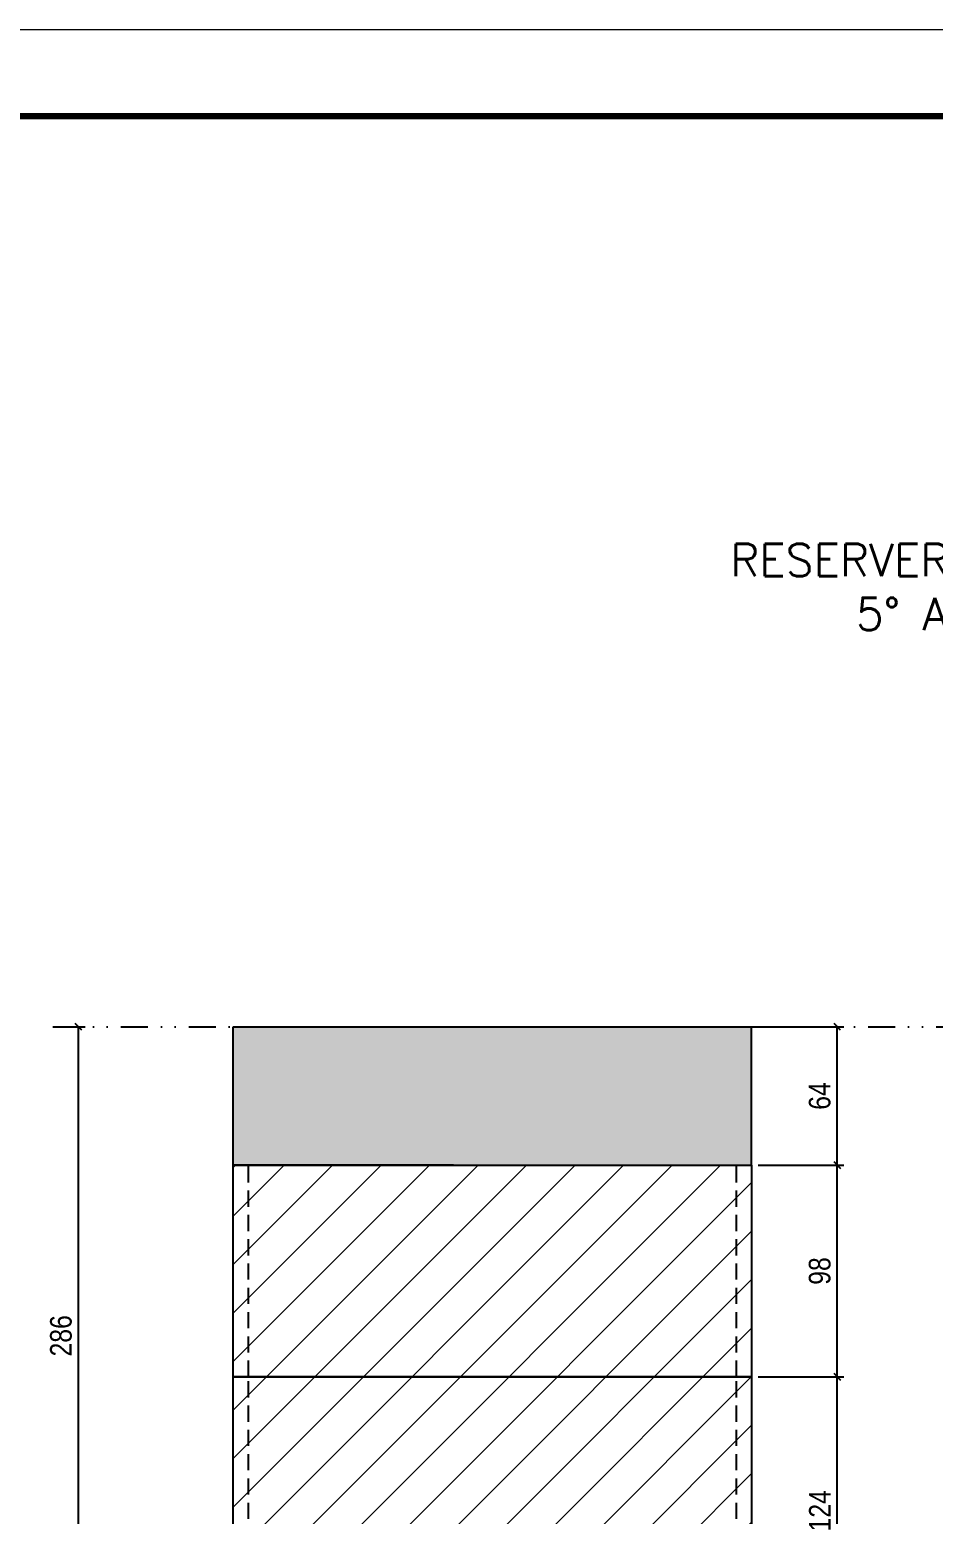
# Model space of a CAD drawing. Extents: x 808 to 7089, y -98 to 17032.
# Drawn here: x 5952 to 6371, y 12900 to 13587 of the extents above; entities that cross this region are included whole.
import ezdxf

# ---------------------------------------------------------------- set-up
doc = ezdxf.new("R2010")
doc.units = 0
for name, pattern in [('DASHED', [0.75, 0.5, -0.25]), ('DIVIDE2', [0.625, 0.25, -0.125, 0, -0.125, 0, -0.125]), ('HIDDEN', [0.375, 0.25, -0.125])]:
    doc.linetypes.add(name, pattern=pattern)
for name, color, linetype in [('COTA', 241, 'Continuous'), ('Nível', 160, 'Continuous'), ('Painéis', 200, 'Continuous'), ('Sarrafo de Pressão', 42, 'HIDDEN')]:
    doc.layers.add(name, color=color, linetype=linetype)
for name, color, linetype, lineweight in [('Folhas', 255, 'Continuous', 9), ('REAPROVEITAMENTO', 251, 'Continuous', 9), ('SARRAFO DE PRESSAO', 251, 'DASHED', 9), ('Texto Seção', 7, 'Continuous', 15)]:
    doc.layers.add(name, color=color, linetype=linetype, lineweight=lineweight)
doc.styles.add('COTA TECNICA', font='techl___.ttf', dxfattribs={"height": 10})
doc.styles.add('COTA TECNICA-50', font='techl___.ttf', dxfattribs={"height": 10})
doc.styles.add('REGUA-120', font='ROMANS.shx', dxfattribs={"height": 15})
doc.dimstyles.new('COTA PAINEL-50', dxfattribs={"dimtxt": 10, "dimasz": 3, "dimexe": 3, "dimexo": 3, "dimgap": 3, "dimtad": 1, "dimdec": 1, "dimzin": 12, "dimdsep": 46, "dimtxsty": 'COTA TECNICA-50', "dimblk1": 'OBLIQUE', "dimblk2": 'OBLIQUE', "dimsah": 1, "dimcen": 0.9, "dimclrd": 4, "dimclre": 4, "dimclrt": 240, "dimadec": 1, "dimazin": 3, "dimtfac": 1, "dimtdec": 1, "dimtmove": 0, "dimatfit": 3, "dimfxl": 1, "dimtolj": 1, "dimtzin": 12, "dimarcsym": 0})
doc.dimstyles.new('PAINEL', dxfattribs={"dimtxt": 10, "dimasz": 3, "dimexe": 3, "dimexo": 3, "dimgap": 3, "dimtad": 1, "dimdec": 1, "dimzin": 12, "dimdsep": 46, "dimtxsty": 'COTA TECNICA', "dimblk1": 'OBLIQUE', "dimblk2": 'OBLIQUE', "dimsah": 1, "dimcen": 0.9, "dimclrd": 4, "dimclre": 4, "dimclrt": 240, "dimadec": 1, "dimazin": 3, "dimtfac": 1, "dimtdec": 1, "dimtmove": 0, "dimatfit": 3, "dimfxl": 1, "dimtolj": 1, "dimtzin": 12, "dimarcsym": 0})

# ---------------------------------------------------------------- blocks, each defined once
blk = doc.blocks.new('9999999999')
at = {"layer": 'Folhas'}
blk.add_lwpolyline([(98138.98, 34190.21), (99623.98, 34190.21), (99623.98, 35240.21), (98138.98, 35240.21)], close=True, dxfattribs=at)
at = {"layer": 'Folhas', "color": 30, "const_width": 3}
blk.add_lwpolyline([(98213.98, 34230.21), (99583.98, 34230.21), (99583.98, 35200.21), (98213.98, 35200.21)], close=True, dxfattribs=at)
blk = doc.blocks.new('_Oblique')
at = {"color": 0, "linetype": 'ByBlock', "lineweight": -2}
blk.add_line((-0.5, -0.5), (0.5, 0.5), dxfattribs=at)
blk = doc.blocks.new('*D1969')
at = {"layer": 'COTA', "color": 4, "lineweight": -2, "transparency": 16777216}
for p, q in [((5966.14, 13125.17), (5977.99, 13125.17)), ((5974.99, 12839.17), (5974.99, 13125.17)), ((5966.14, 12839.17), (5977.99, 12839.17))]:
    blk.add_line(p, q, dxfattribs=at)
at = {"layer": 'Defpoints', "color": 0, "transparency": 16777216}
for p in [(5963.14, 13125.17), (5974.99, 13125.17), (5963.14, 12839.17)]:
    blk.add_point(p, dxfattribs=at)
at = {"layer": 'COTA', "color": 4, "lineweight": -2, "transparency": 16777216, "xscale": 3, "yscale": 3, "zscale": 3}
for p, rotation in [((5974.99, 13125.17), 90), ((5974.99, 12839.17), 270)]:
    blk.add_blockref('_Oblique', p, dxfattribs=dict(at, rotation=rotation))
at = {"layer": 'COTA', "color": 240, "transparency": 16777216, "insert": (5966.87, 12982.17), "char_height": 10, "attachment_point": 5, "rotation": 90, "style": 'COTA TECNICA-50'}
blk.add_mtext('\\A1;286', dxfattribs=at)
blk = doc.blocks.new('*D1214')
at = {"layer": 'COTA', "color": 4, "linetype": 'ByBlock', "lineweight": -2, "transparency": 16777216}
for p, q in [((6289.6, 12963.17), (6329.24, 12963.17)), ((6326.24, 12839.17), (6326.24, 12963.17)), ((6289.6, 12839.17), (6329.24, 12839.17))]:
    blk.add_line(p, q, dxfattribs=at)
at = {"layer": 'Defpoints', "color": 0, "linetype": 'ByBlock', "transparency": 16777216}
for p in [(6286.6, 12963.17), (6326.24, 12963.17), (6286.6, 12839.17)]:
    blk.add_point(p, dxfattribs=at)
at = {"layer": 'COTA', "color": 4, "linetype": 'ByBlock', "lineweight": -2, "transparency": 16777216, "xscale": 3, "yscale": 3, "zscale": 3}
for p, rotation in [((6326.24, 12963.17), 90), ((6326.24, 12839.17), 270)]:
    blk.add_blockref('_Oblique', p, dxfattribs=dict(at, rotation=rotation))
at = {"layer": 'COTA', "color": 240, "linetype": 'ByBlock', "transparency": 16777216, "insert": (6318.16, 12901.17), "char_height": 10, "attachment_point": 5, "rotation": 90, "style": 'COTA TECNICA'}
blk.add_mtext('\\A1;124', dxfattribs=at)
blk = doc.blocks.new('*D1216')
at = {"layer": 'COTA', "color": 4, "linetype": 'ByBlock', "lineweight": -2, "transparency": 16777216}
for p, q in [((6289.6, 12963.17), (6329.24, 12963.17)), ((6326.24, 12839.17), (6326.24, 12963.17)), ((6289.6, 12839.17), (6329.24, 12839.17))]:
    blk.add_line(p, q, dxfattribs=at)
at = {"layer": 'Defpoints', "color": 0, "linetype": 'ByBlock', "transparency": 16777216}
for p in [(6286.6, 12963.17), (6326.24, 12963.17), (6286.6, 12839.17)]:
    blk.add_point(p, dxfattribs=at)
at = {"layer": 'COTA', "color": 4, "linetype": 'ByBlock', "lineweight": -2, "transparency": 16777216, "xscale": 3, "yscale": 3, "zscale": 3}
for p, rotation in [((6326.24, 12963.17), 90), ((6326.24, 12839.17), 270)]:
    blk.add_blockref('_Oblique', p, dxfattribs=dict(at, rotation=rotation))
at = {"layer": 'COTA', "color": 240, "linetype": 'ByBlock', "transparency": 16777216, "insert": (6318.16, 12901.17), "char_height": 10, "attachment_point": 5, "rotation": 90, "style": 'COTA TECNICA'}
blk.add_mtext('\\A1;124', dxfattribs=at)
blk = doc.blocks.new('*D1217')
at = {"layer": 'COTA', "color": 4, "lineweight": -2, "transparency": 16777216}
for p, q in [((6289.6, 13061.17), (6329.24, 13061.17)), ((6326.24, 12963.17), (6326.24, 13061.17)), ((6289.6, 12963.17), (6329.24, 12963.17))]:
    blk.add_line(p, q, dxfattribs=at)
at = {"layer": 'Defpoints', "color": 0, "transparency": 16777216}
for p in [(6286.6, 13061.17), (6326.24, 13061.17), (6286.6, 12963.17)]:
    blk.add_point(p, dxfattribs=at)
at = {"layer": 'COTA', "color": 4, "lineweight": -2, "transparency": 16777216, "xscale": 3, "yscale": 3, "zscale": 3}
for p, rotation in [((6326.24, 13061.17), 90), ((6326.24, 12963.17), 270)]:
    blk.add_blockref('_Oblique', p, dxfattribs=dict(at, rotation=rotation))
at = {"layer": 'COTA', "color": 240, "transparency": 16777216, "insert": (6318.14, 13012.17), "char_height": 10, "attachment_point": 5, "rotation": 90, "style": 'COTA TECNICA-50'}
blk.add_mtext('\\A1;98', dxfattribs=at)
blk = doc.blocks.new('*D1218')
at = {"layer": 'COTA', "color": 4, "lineweight": -2, "transparency": 16777216}
for p, q in [((6289.6, 13125.17), (6329.24, 13125.17)), ((6326.24, 13061.17), (6326.24, 13125.17)), ((6289.6, 13061.17), (6329.24, 13061.17))]:
    blk.add_line(p, q, dxfattribs=at)
at = {"layer": 'Defpoints', "color": 0, "transparency": 16777216}
for p in [(6286.6, 13125.17), (6326.24, 13125.17), (6286.6, 13061.17)]:
    blk.add_point(p, dxfattribs=at)
at = {"layer": 'COTA', "color": 4, "lineweight": -2, "transparency": 16777216, "xscale": 3, "yscale": 3, "zscale": 3}
for p, rotation in [((6326.24, 13125.17), 90), ((6326.24, 13061.17), 270)]:
    blk.add_blockref('_Oblique', p, dxfattribs=dict(at, rotation=rotation))
at = {"layer": 'COTA', "color": 240, "transparency": 16777216, "insert": (6318.14, 13093.17), "char_height": 10, "attachment_point": 5, "rotation": 90, "style": 'COTA TECNICA-50'}
blk.add_mtext('\\A1;64', dxfattribs=at)

msp = doc.modelspace()

# ---------------------------------------------------------------- hatches: boundary and pattern name
at = {"layer": 'COTA', "linetype": 'ByBlock'}
h = msp.add_hatch(dxfattribs=at)
h.set_pattern_fill('AR-CONC', color=256, scale=0.03)
h.set_pattern_definition([(50, (-2354.4914, 9013.1733), (5.46554, -0.4781726), [0.5715, -6.2865]), (355, (-2354.4914, 9013.1733), (-1.0573026, 5.7317054), [0.4572, -5.0292175]), (100.451445, (-2354.036, 9013.1335), (4.4082374, 5.2535326), [0.4857003, -5.3427073]), (46.1842, (-2354.4914, 9014.697), (8.132371, -1.26127), [0.85725, -9.42975]), (96.63556, (-2353.814, 9014.592), (7.122124, 7.422784), [0.728551, -8.014068]), (351.18415, (-2354.4914, 9014.697), (7.122124, 7.422784), [0.685799, -7.543792]), (21, (-2353.7294, 9014.3163), (4.5484317, -3.067956), [0.5715, -6.2865]), (326, (-2353.7294, 9014.3163), (1.854061, 5.525639), [0.4572, -5.0292]), (71.451445, (-2353.3504, 9014.0606), (6.4024926, 2.457683), [0.4857003, -5.342698]), (37.5, (-2354.4914, 9013.1733), (0.0926581, 2.53665117), [0, -4.96824, 0, -5.1054, 0, -5.04825]), (7.5, (-2354.4914, 9013.1733), (2.0045899, 3.00541724), [0, -2.91084, 0, -4.85394, 0, -1.92405]), (327.5, (-2356.1907, 9013.1733), (4.06771786, -0.1718623), [0, -1.905, 0, -5.9436, 0, -7.8867]), (317.5, (-2356.9527, 9013.1733), (4.4438754, 0.7627947), [0, -2.4765, 0, -3.94716, 0, -5.6007])])
h.paths.add_polyline_path([(6046.6, 13125.17), (6046.6, 13061.17), (6286.6, 13061.17), (6286.6, 13125.17)])
at = {"layer": 'REAPROVEITAMENTO', "linetype": 'ByBlock'}
h = msp.add_hatch(dxfattribs=at)
h.set_pattern_fill('ANSI31', color=256, scale=5, style=2)
h.set_pattern_definition([(45, (2460.421, 3838.763), (-11.22532, 11.22532), [])])
h.paths.add_polyline_path([(6286.6, 13061.17), (6046.6, 13061.17), (6046.6, 12841.17), (6286.6, 12841.17)])

# ---------------------------------------------------------------- linework, layer by layer
at = {"layer": 'COTA', "linetype": 'ByBlock'}
for p, q in [((6046.6, 13125.17), (6046.6, 13125.17)), ((6046.6, 13061.17), (6046.6, 13125.17)), ((6046.6, 13125.17), (6286.6, 13125.17)), ((6286.6, 13061.17), (6286.6, 13125.17))]:
    msp.add_line(p, q, dxfattribs=at)
at = {"layer": 'Nível', "color": 4, "linetype": 'DIVIDE2', "ltscale": 50}
msp.add_line((5963.14, 13125.17), (7021.67, 13125.17), dxfattribs=at)
at = {"layer": 'Painéis'}
msp.add_line((6148.6, 13061.17), (6046.6, 13061.17), dxfattribs=at)
for points in [[(6046.6, 13061.17), (6286.6, 13061.17), (6286.6, 12963.17), (6046.6, 12963.17)], [(6046.6, 12963.17), (6286.6, 12963.17), (6286.6, 12841.17), (6046.6, 12841.17)]]:
    msp.add_lwpolyline(points, close=True, dxfattribs=at)
at = {"layer": 'Sarrafo de Pressão', "ltscale": 30}
for p, q in [((6053.6, 12963.17), (6053.6, 13061.17)), ((6279.6, 12963.17), (6279.6, 13061.17)), ((6053.6, 12841.17), (6053.6, 12963.17)), ((6279.6, 12841.17), (6279.6, 12963.17))]:
    msp.add_line(p, q, dxfattribs=at)

# ---------------------------------------------------------------- block references
at = {"layer": 'SARRAFO DE PRESSAO', "color": 6, "linetype": 'ByBlock'}
msp.add_blockref('9999999999', (-92562.31, -21653.45), dxfattribs=at)

# ---------------------------------------------------------------- texts
at = {"layer": 'Texto Seção', "insert": (6239.49, 13308.77), "char_height": 15, "width": 398.9621, "attachment_point": 7, "style": 'REGUA-120'}
msp.add_mtext('\\pxqc;RESERVER PAINÉIS PARA O TIPO ^J5° AO 11°PAVIMENTO', dxfattribs=at)

# ---------------------------------------------------------------- dimensions: what is measured, and where the dimension line sits
at = {"layer": 'COTA'}
for base, p1, p2, picture, middle in [((5974.99, 13125.17), (5963.14, 12839.17), (5963.14, 13125.17), '*D1969', (5966.87, 12982.17)), ((6326.24, 13125.17), (6286.6, 13061.17), (6286.6, 13125.17), '*D1218', (6318.14, 13093.17)), ((6326.24, 13061.17), (6286.6, 12963.17), (6286.6, 13061.17), '*D1217', (6318.14, 13012.17))]:
    dim = msp.add_linear_dim(base=base, p1=p1, p2=p2, angle=90, dimstyle='COTA PAINEL-50', dxfattribs=at)
    dim.commit()
    dim.dimension.update_dxf_attribs({"geometry": picture, "text_midpoint": middle})
at = {"layer": 'COTA', "linetype": 'ByBlock'}
for picture in ['*D1214', '*D1216']:
    dim = msp.add_aligned_dim(p1=(6286.6, 12839.17), p2=(6286.6, 12963.17), distance=-39.64, dimstyle='PAINEL', dxfattribs=at)
    dim.commit()
    dim.dimension.update_dxf_attribs({"geometry": picture, "text_midpoint": (6318.16, 12901.17)})

doc.saveas('drawing.dxf')
